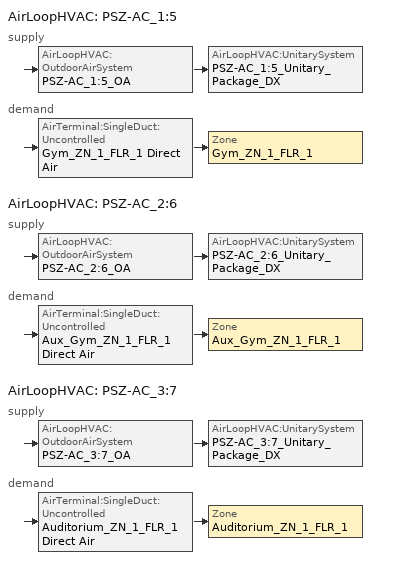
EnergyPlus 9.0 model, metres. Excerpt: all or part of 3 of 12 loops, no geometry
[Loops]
AirLoopHVAC 'PSZ-AC_1:5'
 supply: AirLoopHVAC:OutdoorAirSystem 'PSZ-AC_1:5_OA' > AirLoopHVAC:UnitarySystem 'PSZ-AC_1:5_Unitary_Package_DX'
 demand: AirTerminal:SingleDuct:Uncontrolled 'Gym_ZN_1_FLR_1 Direct Air' > Zone 'Gym_ZN_1_FLR_1'
AirLoopHVAC 'PSZ-AC_2:6'
 supply: AirLoopHVAC:OutdoorAirSystem 'PSZ-AC_2:6_OA' > AirLoopHVAC:UnitarySystem 'PSZ-AC_2:6_Unitary_Package_DX'
 demand: AirTerminal:SingleDuct:Uncontrolled 'Aux_Gym_ZN_1_FLR_1 Direct Air' > Zone 'Aux_Gym_ZN_1_FLR_1'
AirLoopHVAC 'PSZ-AC_3:7'
 supply: AirLoopHVAC:OutdoorAirSystem 'PSZ-AC_3:7_OA' > AirLoopHVAC:UnitarySystem 'PSZ-AC_3:7_Unitary_Package_DX'
 demand: AirTerminal:SingleDuct:Uncontrolled 'Auditorium_ZN_1_FLR_1 Direct Air' > Zone 'Auditorium_ZN_1_FLR_1'
[Sizing:Zone] Zone Cooling Design Supply Air Temperature Input Method=SupplyAirTemperature; Zone Cooling Design Supply Air Temperature {C}=12.8; Zone Heating Design Supply Air Temperature Input Method=SupplyAirTemperature; Zone Heating Design Supply Air Temperature {C}=40; Zone Cooling Design Supply Air Humidity Ratio {kgWater/kgDryAir}=0.0085; Zone Heating Design Supply Air Humidity Ratio {kgWater/kgDryAir}=0.008; Cooling Design Air Flow Method=DesignDay; Cooling Design Air Flow Rate {m3/s}=0; Cooling Minimum Air Flow {m3/s}=0; Cooling Minimum Air Flow Fraction=0; Heating Design Air Flow Method=DesignDay; Heating Design Air Flow Rate {m3/s}=0
Name | Design Specification Outdoor Air Object
Gym_ZN_1_FLR_1 | SZ DSOA Gym_ZN_1_FLR_1
Aux_Gym_ZN_1_FLR_1 | SZ DSOA Aux_Gym_ZN_1_FLR_1
Auditorium_ZN_1_FLR_1 | SZ DSOA Auditorium_ZN_1_FLR_1
[DesignSpecification:OutdoorAir]
Name | Outdoor Air Method | Outdoor Air Flow per Zone Floor Area {m3/s-m2} | Zone Outdoor Air Method | Outdoor Air Flow per Person {m3/s-person}
SZ DSOA Gym_ZN_1_FLR_1; SZ DSOA Aux_Gym_ZN_1_FLR_1 | Flow/Area | 0.00152391
SZ DSOA Auditorium_ZN_1_FLR_1 | Flow/Area | 0.00411454
CM DSOA Aux_Gym_ZN_1_FLR_1 |  | 0.00152391 | Sum | 0
CM DSOA Auditorium_ZN_1_FLR_1 |  | 0.000304781 | Sum | 0.0023596
[DesignSpecification:ZoneAirDistribution] Zone Air Distribution Effectiveness in Cooling Mode 1=1; Zone Air Distribution Effectiveness in Heating Mode 1=1
CM DSZAD Aux_Gym_ZN_1_FLR_1; CM DSZAD Auditorium_ZN_1_FLR_1
[Sizing:System] Type of Load to Size On=Sensible; Design Outdoor Air Flow Rate {m3/s}=AUTOSIZE; Central Heating Maximum System Air Flow Ratio=1; Preheat Design Temperature {C}=7; Preheat Design Humidity Ratio {kgWater/kgDryAir}=0.008; Precool Design Temperature {C}=12.8; Precool Design Humidity Ratio {kgWater/kgDryAir}=0.008; Central Cooling Design Supply Air Temperature {C}=12.8; Central Heating Design Supply Air Temperature {C}=40; Type of Zone Sum to Use=Coincident; 100% Outdoor Air in Cooling=No; 100% Outdoor Air in Heating=No; Central Cooling Design Supply Air Humidity Ratio {kgWater/kgDryAir}=0.0085; Central Heating Design Supply Air Humidity Ratio {kgWater/kgDryAir}=0.008; Cooling Supply Air Flow Rate Method=DesignDay; Cooling Supply Air Flow Rate {m3/s}=0; Heating Supply Air Flow Rate Method=DesignDay; Heating Supply Air Flow Rate {m3/s}=0; System Outdoor Air Method=ZoneSum; Zone Maximum Outdoor Air Fraction=1; Cooling Design Capacity Method=CoolingDesignCapacity; Cooling Design Capacity {W}=autosize; Heating Design Capacity Method=HeatingDesignCapacity; Heating Design Capacity {W}=autosize; Central Cooling Capacity Control Method=OnOff
PSZ-AC_1:5; PSZ-AC_2:6; PSZ-AC_3:7
[ZoneControl:Thermostat] Control Type Schedule=Dual Zone Control Type Sched
Name | Zone or ZoneList | Control 1
Gym_ZN_1_FLR_1 Thermostat | Gym_ZN_1_FLR_1 | Gym_ZN_1_FLR_1 DualSPSched
Aux_Gym_ZN_1_FLR_1 Thermostat | Aux_Gym_ZN_1_FLR_1 | Aux_Gym_ZN_1_FLR_1 DualSPSched
Auditorium_ZN_1_FLR_1 Thermostat | Auditorium_ZN_1_FLR_1 | Auditorium_ZN_1_FLR_1 DualSPSched
[ThermostatSetpoint:DualSetpoint] Heating Setpoint Temperature Schedule=HTGSETP_SCH_YES_OPTIMUM; Cooling Setpoint Temperature Schedule=CLGSETP_SCH_YES_OPTIMUM
Gym_ZN_1_FLR_1 DualSPSched; Aux_Gym_ZN_1_FLR_1 DualSPSched; Auditorium_ZN_1_FLR_1 DualSPSched
[AirTerminal:SingleDuct:Uncontrolled] Availability Schedule=ALWAYS_ON; Maximum Air Flow Rate {m3/s}=AUTOSIZE
Gym_ZN_1_FLR_1 Direct Air; Aux_Gym_ZN_1_FLR_1 Direct Air; Auditorium_ZN_1_FLR_1 Direct Air
[Zone equipment]
Gym_ZN_1_FLR_1: GYM_ZN_1_FLR_1 dummy Exhaust Fan, Gym_ZN_1_FLR_1 Direct Air
Aux_Gym_ZN_1_FLR_1: Aux_Gym_ZN_1_FLR_1 Direct Air
Auditorium_ZN_1_FLR_1: Auditorium_ZN_1_FLR_1 Direct Air
[Fan:SystemModel]
PSZ-AC_1:5_addAQ Fan; PSZ-AC_2:6_addAQ Fan: HVACOperationSchd, AUTOSIZE, Discrete, 1, 622.5, 0.895, 1, AUTOSIZE, TotalEfficiencyAndPressure, 0.58175, 622.5, 2, 0.66, 0.4, 1, 1
PSZ-AC_3:7_addAQ Fan: HVACOperationSchd, AUTOSIZE, Discrete, 1, 1018.41, 0.917, 1, AUTOSIZE, TotalEfficiencyAndPressure, 0.59605, 1018.41, 2, 0.66, 0.4, 1, 1
[Fan:ZoneExhaust]
GYM_ZN_1_FLR_1 dummy Exhaust Fan: Availability Schedule=Kitchen_Exhaust_SCH; Fan Total Efficiency=1; Pressure Rise {Pa}=1e-07; Maximum Flow Rate {m3/s}=2.29414
[Coil:Cooling:DX:MultiSpeed]
PSZ-AC_1:5_CoolC DXCoil: ALWAYS_ON, AirCooled, No, No, 10, 2, Electricity, 2, 37229.8, 0.70206, 3.39929, 2.21083, 0, PSZ-AC_CoolCLennoxStandard10Ton_TGA120S2B_CapFT, PSZ-AC_CoolCLennoxStandard10Ton_TGA120S2B_CapFF, PSZ-AC_CoolCLennoxStandard10Ton_TGA120S2B_EIRFT, PSZ-AC_CoolCLennoxStandard10Ton_TGA120S2B_EIRFFF, PSZ-AC_CoolCLennoxStandard10Ton_TGA120S2B_PLR, 0.2, 0.9, 74459.55, 0.70206, 3.39929, 3.31624, 0, PSZ-AC_CoolCLennoxStandard10Ton_TGA120S2B_CapFT, PSZ-AC_CoolCLennoxStandard10Ton_TGA120S2B_CapFF, PSZ-AC_CoolCLennoxStandard10Ton_TGA120S2B_EIRFT, PSZ-AC_CoolCLennoxStandard10Ton_TGA120S2B_EIRFFF, PSZ-AC_CoolCLennoxStandard10Ton_TGA120S2B_PLR, 0.2, 0.9
PSZ-AC_2:6_CoolC DXCoil: ALWAYS_ON, AirCooled, No, No, 10, 2, Electricity, 2, 29549, 0.72198, 3.73224, 1.88373, 0, PSZ-AC_CoolCLennoxStandard10Ton_TGA120S2B_CapFT, PSZ-AC_CoolCLennoxStandard10Ton_TGA120S2B_CapFF, PSZ-AC_CoolCLennoxStandard10Ton_TGA120S2B_EIRFT, PSZ-AC_CoolCLennoxStandard10Ton_TGA120S2B_EIRFFF, PSZ-AC_CoolCLennoxStandard10Ton_TGA120S2B_PLR, 0.2, 0.9, 59097.95, 0.72198, 3.73224, 2.82559, 0, PSZ-AC_CoolCLennoxStandard10Ton_TGA120S2B_CapFT, PSZ-AC_CoolCLennoxStandard10Ton_TGA120S2B_CapFF, PSZ-AC_CoolCLennoxStandard10Ton_TGA120S2B_EIRFT, PSZ-AC_CoolCLennoxStandard10Ton_TGA120S2B_EIRFFF, PSZ-AC_CoolCLennoxStandard10Ton_TGA120S2B_PLR, 0.2, 0.9
PSZ-AC_3:7_CoolC DXCoil: ALWAYS_ON, AirCooled, No, No, 10, 2, Electricity, 2, 46876.61, 0.69489, 3.39929, 2.71011, 0, PSZ-AC_CoolCLennoxStandard10Ton_TGA120S2B_CapFT, PSZ-AC_CoolCLennoxStandard10Ton_TGA120S2B_CapFF, PSZ-AC_CoolCLennoxStandard10Ton_TGA120S2B_EIRFT, PSZ-AC_CoolCLennoxStandard10Ton_TGA120S2B_EIRFFF, PSZ-AC_CoolCLennoxStandard10Ton_TGA120S2B_PLR, 0.2, 0.9, 93753.22, 0.69489, 3.39929, 4.06517, 0, PSZ-AC_CoolCLennoxStandard10Ton_TGA120S2B_CapFT, PSZ-AC_CoolCLennoxStandard10Ton_TGA120S2B_CapFF, PSZ-AC_CoolCLennoxStandard10Ton_TGA120S2B_EIRFT, PSZ-AC_CoolCLennoxStandard10Ton_TGA120S2B_EIRFFF, PSZ-AC_CoolCLennoxStandard10Ton_TGA120S2B_PLR, 0.2, 0.9
[Coil:Heating:Fuel] Availability Schedule=ALWAYS_ON; Fuel Type=NaturalGas; Burner Efficiency=0.8; Nominal Capacity {W}=AUTOSIZE
PSZ-AC_1:5_HeatC; PSZ-AC_2:6_HeatC; PSZ-AC_3:7_HeatC
[AirLoopHVAC:UnitarySystem] Control Type=Load; Dehumidification Control Type=None; Availability Schedule=ALWAYS_ON; Fan Placement=DrawThrough; Supply Air Fan Operating Mode Schedule=HVACOperationSchd; DX Heating Coil Sizing Ratio=1; Use DOAS DX Cooling Coil=No; Minimum Supply Air Temperature {C}=2; Latent Load Control=SensibleOnlyLoadControl; Cooling Supply Air Flow Rate Method=SupplyAirFlowRate; Cooling Supply Air Flow Rate {m3/s}=AUTOSIZE; Heating Supply Air Flow Rate Method=SupplyAirFlowRate; Heating Supply Air Flow Rate {m3/s}=AUTOSIZE; No Load Supply Air Flow Rate Method=SupplyAirFlowRate; No Load Supply Air Flow Rate {m3/s}=AUTOSIZE; Maximum Supply Air Temperature {C}=AUTOSIZE
Name | Controlling Zone or Thermostat Location | Supply Fan | Heating Coil | Cooling Coil | Design Specification Multispeed Object
PSZ-AC_1:5_Unitary_Package_DX | Gym_ZN_1_FLR_1 | PSZ-AC_1:5_addAQ Fan | PSZ-AC_1:5_HeatC | PSZ-AC_1:5_CoolC DXCoil | PSZ-AC_1:5_Unitary_Package_DX_Perf
PSZ-AC_2:6_Unitary_Package_DX | Aux_Gym_ZN_1_FLR_1 | PSZ-AC_2:6_addAQ Fan | PSZ-AC_2:6_HeatC | PSZ-AC_2:6_CoolC DXCoil | PSZ-AC_2:6_Unitary_Package_DX_Perf
PSZ-AC_3:7_Unitary_Package_DX | Auditorium_ZN_1_FLR_1 | PSZ-AC_3:7_addAQ Fan | PSZ-AC_3:7_HeatC | PSZ-AC_3:7_CoolC DXCoil | PSZ-AC_3:7_Unitary_Package_DX_Perf
[UnitarySystemPerformance:Multispeed]
PSZ-AC_1:5_Unitary_Package_DX_Perf; PSZ-AC_2:6_Unitary_Package_DX_Perf; PSZ-AC_3:7_Unitary_Package_DX_Perf: 2, 2, No, 0.66, 1, 0.66, 1, 1
[Controller:OutdoorAir] Maximum Outdoor Air Flow Rate {m3/s}=AUTOSIZE; Economizer Control Type=DifferentialDryBulb; Economizer Control Action Type=ModulateFlow; Lockout Type=LockoutWithHeating; Minimum Limit Type=FixedMinimum
Name | Minimum Outdoor Air Flow Rate {m3/s} | Minimum Outdoor Air Schedule | Mechanical Ventilation Controller | Minimum Outdoor Air Schedule Name,
PSZ-AC_1:5_OA_Controller | AUTOSIZE | MinOA_MotorizedDamper_Sched
PSZ-AC_2:6_OA_Controller | 0 | MinOA_MotorizedDamper_Sched | Aux Gym Vent Control
PSZ-AC_3:7_OA_Controller | 0 |  | Auditorium VentControl | MinOA_MotorizedDamper_Sched
[Controller:MechanicalVentilation] Demand Controlled Ventilation=Yes; System Outdoor Air Method=ZoneSum
Name | Availability Schedule | Zone 1 | Design Specification Outdoor Air Object | Design Specification Zone Air Distribution Object | Availability Schedule Name,
Aux Gym Vent Control | MinOA_Sched | Aux_Gym_ZN_1_FLR_1 | CM DSOA Aux_Gym_ZN_1_FLR_1 | CM DSZAD Aux_Gym_ZN_1_FLR_1
Auditorium VentControl |  | Auditorium_ZN_1_FLR_1 | CM DSOA Auditorium_ZN_1_FLR_1 | CM DSZAD Auditorium_ZN_1_FLR_1 | MinOA_Sched
[AirLoopHVAC] Design Supply Air Flow Rate {m3/s}=AUTOSIZE
PSZ-AC_1:5; PSZ-AC_2:6; PSZ-AC_3:7
[SetpointManager:SingleZone:Heating] Control Variable=Temperature; Minimum Supply Air Temperature {C}=10; Maximum Supply Air Temperature {C}=50
Name | Control Zone | Setpoint Node or NodeList
SupAirTemp MngrGym_ZN_1_FLR_1 - Htg | Gym_ZN_1_FLR_1 | PSZ-AC_1:5 Supply Equipment Outlet Node
SupAirTemp MngrAux_Gym_ZN_1_FLR_1 - Htg | Aux_Gym_ZN_1_FLR_1 | PSZ-AC_2:6 Supply Equipment Outlet Node
SupAirTemp MngrAuditorium_ZN_1_FLR_1 - Htg | Auditorium_ZN_1_FLR_1 | PSZ-AC_3:7 Supply Equipment Outlet Node
[SetpointManager:SingleZone:Cooling] Control Variable=Temperature; Minimum Supply Air Temperature {C}=10; Maximum Supply Air Temperature {C}=50
Name | Control Zone | Setpoint Node or NodeList
SupAirTemp MngrGym_ZN_1_FLR_1 - Clg | Gym_ZN_1_FLR_1 | PSZ-AC_1:5 Zone Equipment Inlet Node
SupAirTemp MngrAux_Gym_ZN_1_FLR_1 - Clg | Aux_Gym_ZN_1_FLR_1 | PSZ-AC_2:6 Zone Equipment Inlet Node
SupAirTemp MngrAuditorium_ZN_1_FLR_1 - Clg | Auditorium_ZN_1_FLR_1 | PSZ-AC_3:7 Zone Equipment Inlet Node
[SetpointManager:MixedAir] Control Variable=Temperature
Name | Setpoint Node or NodeList
PSZ-AC_1:5_CoolC SAT Manager | PSZ-AC_1:5_CoolC-PSZ-AC_1:5_HeatCNode
PSZ-AC_1:5_HeatC MixedAir Manager | PSZ-AC_1:5_HeatC-PSZ-AC_1:5 FanNode
PSZ-AC_1:5_OAMixed Air Temp Manager | PSZ-AC_1:5_OA-PSZ-AC_1:5_CoolCNode
PSZ-AC_2:6_CoolC SAT Manager | PSZ-AC_2:6_CoolC-PSZ-AC_2:6_HeatCNode
PSZ-AC_2:6_HeatC MixedAir Manager | PSZ-AC_2:6_HeatC-PSZ-AC_2:6 FanNode
PSZ-AC_2:6_OAMixed Air Temp Manager | PSZ-AC_2:6_OA-PSZ-AC_2:6_CoolCNode
PSZ-AC_3:7_CoolC SAT Manager | PSZ-AC_3:7_CoolC-PSZ-AC_3:7_HeatCNode
PSZ-AC_3:7_HeatC MixedAir Manager | PSZ-AC_3:7_HeatC-PSZ-AC_3:7 FanNode
PSZ-AC_3:7_OAMixed Air Temp Manager | PSZ-AC_3:7_OA-PSZ-AC_3:7_CoolCNode
[EnergyManagementSystem:Sensor]
Name | Output:Variable or Output:Meter Index Key | Output:Variable or Output:Meter
AUX_GYM_ZN_1_FLR_1_LSr | AUX_GYM_ZN_1_FLR_1 | Zone Lights Electric Power
AUX_GYM_ZN_1_FLR_1_OSr | AUX_GYM_ZN_1_FLR_1 | People Occupant Count
AUDITORIUM_ZN_1_FLR_1_LSr | AUDITORIUM_ZN_1_FLR_1 | Zone Lights Electric Power
AUDITORIUM_ZN_1_FLR_1_OSr | AUDITORIUM_ZN_1_FLR_1 | People Occupant Count
Gym_ZN_1_FLR_1_LSr | Gym_ZN_1_FLR_1 | Zone Lights Electric Power
Gym_ZN_1_FLR_1_OSr | Gym_ZN_1_FLR_1 | People Occupant Count
[EnergyManagementSystem:Actuator]
Name | Actuated Component Unique | Actuated Component Type | Actuated Component Control Type
cPOD1_ZN_1_FLR_1_LAr | Corridor_Pod_1_ZN_1_FLR_1_lights | Lights | Electric Power Level
cCL2_Pod_1_ZN_1_FLR_1_LAr | Corner_Class_2_Pod_1_ZN_1_FLR_1_lights | Lights | Electric Power Level
mCl2_Pod_1_ZN_1_FLR_1_LAr | Mult_Class_2_Pod_1_ZN_1_FLR_1_lights | Lights | Electric Power Level
cCL1_Pod_2_ZN_1_FLR_1_LAr | Corner_Class_1_Pod_2_ZN_1_FLR_1_lights | Lights | Electric Power Level
mCl1_Pod_2_ZN_1_FLR_1_LAr | Mult_Class_1_Pod_2_ZN_1_FLR_1_lights | Lights | Electric Power Level
cPOD2_ZN_1_FLR_1_LAr | Corridor_Pod_2_ZN_1_FLR_1_lights | Lights | Electric Power Level
cCL2_Pod_2_ZN_1_FLR_1_LAr | Corner_Class_2_Pod_2_ZN_1_FLR_1_lights | Lights | Electric Power Level
mCl2_Pod_2_ZN_1_FLR_1_LAr | Mult_Class_2_Pod_2_ZN_1_FLR_1_lights | Lights | Electric Power Level
cCL1_Pod_3_ZN_1_FLR_1_LAr | Corner_Class_1_Pod_3_ZN_1_FLR_1_lights | Lights | Electric Power Level
mCl1_Pod_3_ZN_1_FLR_1_LAr | Mult_Class_1_Pod_3_ZN_1_FLR_1_lights | Lights | Electric Power Level
cPOD3_ZN_1_FLR_1_LAr | Corridor_Pod_3_ZN_1_FLR_1_lights | Lights | Electric Power Level
cCL2_Pod_3_ZN_1_FLR_1_LAr | Corner_Class_2_Pod_3_ZN_1_FLR_1_lights | Lights | Electric Power Level
mCl2_Pod_3_ZN_1_FLR_1_LAr | Mult_Class_2_Pod_3_ZN_1_FLR_1_lights | Lights | Electric Power Level
AUX_GYM_ZN_1_FLR_1_LAr | AUX_GYM_ZN_1_FLR_1_lights | Lights | Electric Power Level
AUDITORIUM_ZN_1_FLR_1_LAr | AUDITORIUM_ZN_1_FLR_1_lights | Lights | Electric Power Level
Main_Corridor_ZN_1_FLR_1_LAr | Main_Corridor_ZN_1_FLR_1_lights | Lights | Electric Power Level
Lobby_ZN_1_FLR_1_LAr | Lobby_ZN_1_FLR_1_lights | Lights | Electric Power Level
Mech_ZN_1_FLR_1_LAr | Mech_ZN_1_FLR_1_lights | Lights | Electric Power Level
BATHROOMS_ZN_1_FLR_1_LAr | BATHROOMS_ZN_1_FLR_1_lights | Lights | Electric Power Level
Offices_ZN_1_FLR_1_LAr | Offices_ZN_1_FLR_1_lights | Lights | Electric Power Level
Gym_ZN_1_FLR_1_LAr | Gym_ZN_1_FLR_1_lights | Lights | Electric Power Level
Kitchen_ZN_1_FLR_1_LAr | Kitchen_ZN_1_FLR_1_lights | Lights | Electric Power Level
Cafeteria_ZN_1_FLR_1_LAr | Cafeteria_ZN_1_FLR_1_lights | Lights | Electric Power Level
cCL1_Pod_1_ZN_1_FLR_2_LAr | Corner_Class_1_Pod_1_ZN_1_FLR_2_lights | Lights | Electric Power Level
mCl1_Pod_1_ZN_1_FLR_2_LAr | Mult_Class_1_Pod_1_ZN_1_FLR_2_lights | Lights | Electric Power Level
cPOD1_ZN_1_FLR_2_LAr | Corridor_Pod_1_ZN_1_FLR_2_lights | Lights | Electric Power Level
cCL2_Pod_1_ZN_1_FLR_2_LAr | Corner_Class_2_Pod_1_ZN_1_FLR_2_lights | Lights | Electric Power Level
mCl2_Pod_1_ZN_1_FLR_2_LAr | Mult_Class_2_Pod_1_ZN_1_FLR_2_lights | Lights | Electric Power Level
cCL1_Pod_2_ZN_1_FLR_2_LAr | Corner_Class_1_Pod_2_ZN_1_FLR_2_lights | Lights | Electric Power Level
mCl1_Pod_2_ZN_1_FLR_2_LAr | Mult_Class_1_Pod_2_ZN_1_FLR_2_lights | Lights | Electric Power Level
cPOD2_ZN_1_FLR_2_LAr | Corridor_Pod_2_ZN_1_FLR_2_lights | Lights | Electric Power Level
cCL2_Pod_2_ZN_1_FLR_2_LAr | Corner_Class_2_Pod_2_ZN_1_FLR_2_lights | Lights | Electric Power Level
mCl2_Pod_2_ZN_1_FLR_2_LAr | Mult_Class_2_Pod_2_ZN_1_FLR_2_lights | Lights | Electric Power Level
cCL1_Pod_3_ZN_1_FLR_2_LAr | Corner_Class_1_Pod_3_ZN_1_FLR_2_lights | Lights | Electric Power Level
mCl1_Pod_3_ZN_1_FLR_2_LAr | Mult_Class_1_Pod_3_ZN_1_FLR_2_lights | Lights | Electric Power Level
cPOD3_ZN_1_FLR_2_LAr | Corridor_Pod_3_ZN_1_FLR_2_lights | Lights | Electric Power Level
cCL2_Pod_3_ZN_1_FLR_2_LAr | Corner_Class_2_Pod_3_ZN_1_FLR_2_lights | Lights | Electric Power Level
mCl2_Pod_3_ZN_1_FLR_2_LAr | Mult_Class_2_Pod_3_ZN_1_FLR_2_lights | Lights | Electric Power Level
Main_Corridor_ZN_1_FLR_2_LAr | Main_Corridor_ZN_1_FLR_2_lights | Lights | Electric Power Level
Lobby_ZN_1_FLR_2_LAr | Lobby_ZN_1_FLR_2_lights | Lights | Electric Power Level
Mech_ZN_1_FLR_2_LAr | Mech_ZN_1_FLR_2_lights | Lights | Electric Power Level
BATHROOMS_ZN_1_FLR_2_LAr | BATHROOMS_ZN_1_FLR_2_lights | Lights | Electric Power Level
Offices_ZN_1_FLR_2_LAr | Offices_ZN_1_FLR_2_lights | Lights | Electric Power Level
LMC_ZN_1_FLR_2_LAr | Library_Media_Center_ZN_1_FLR_2_lights | Lights | Electric Power Level
VAV_POD_1_MAX_OA_FRAC | VAV_POD_1 Max OA Fraction | Schedule:Constant | Schedule Value
VAV_POD_2_MAX_OA_FRAC | VAV_POD_2 Max OA Fraction | Schedule:Constant | Schedule Value
VAV_POD_3_MAX_OA_FRAC | VAV_POD_3 Max OA Fraction | Schedule:Constant | Schedule Value
VAV_OTHER_MAX_OA_FRAC | VAV_OTHER Max OA Fraction | Schedule:Constant | Schedule Value
[EnergyManagementSystem:InternalVariable] Internal Data Type=Zone Floor Area
Name | Internal Data Index Key
AUX_GYM_ZN_1_FLR_1_Area | AUX_GYM_ZN_1_FLR_1
AUDITORIUM_ZN_1_FLR_1_Area | AUDITORIUM_ZN_1_FLR_1
Gym_ZN_1_FLR_1_Area | Gym_ZN_1_FLR_1
[Schedule:Compact]
ALWAYS_ON: Through: 12/31, For: AllDays, Until: 24:00, 1
Dual Zone Control Type Sched: Through: 12/31, For: AllDays, Until: 24:00, 4
Kitchen_Exhaust_SCH: Through: 6/30, For: Weekdays SummerDesignDay WinterDesignDay, Until: 08:00, 0, Until: 17:00, 1, Until: 24:00, 0, For: WeekEnds Holidays AllOtherDays, Until: 24:00, 0, Through: 9/1, For: Weekdays SummerDesignDay WinterDesignDay, Until: 08:00, 0, Until: 17:00, 1, Until: 21:00, 1, Until: 24:00, 0, For: WeekEnds Holidays AllOtherDays, Until: 24:00, 0, Through: 12/31, For: Weekdays SummerDesignDay WinterDesignDay, Until: 08:00, 0, Until: 16:00, 1, Until: 21:00, 1, Until: 24:00, 0, For: WeekEnds Holidays AllOtherDays, Until: 24:00, 0
HVACOperationSchd: Through: 12/31, For: Weekdays SummerDesignDay WinterDesignDay, Until: 07:00, 0, Until: 21:00, 1, Until: 24:00, 0, For: WeekEnds Holidays AllOtherDays, Until: 24:00, 0
HTGSETP_SCH_YES_OPTIMUM: Through: 12/31, For: SummerDesignDay, Until: 24:00, 15.6, For: WinterDesignDay, Until: 24:00, 21, For: Weekdays, Until: 06:00, 15.6, Until: 07:00, 17.8, Until: 08:00, 20, Until: 21:00, 21, Until: 24:00, 15.6, For: WeekEnds Holidays AllOtherDays, Until: 24:00, 15.6
CLGSETP_SCH_YES_OPTIMUM: Through: 12/31, For: SummerDesignDay, Until: 24:00, 24, For: WinterDesignDay, Until: 24:00, 29.44, For: Weekdays, Until: 06:00, 29.44, Until: 07:00, 27.8, Until: 08:00, 25.6, Until: 21:00, 24, Until: 24:00, 29.44, For: WeekEnds Holidays AllOtherDays, Until: 24:00, 29.44
MinOA_Sched: Through: 12/31, For: Weekdays SummerDesignDay, Until: 24:00, 1, For: WeekEnds WinterDesignDay Holidays AllOtherDays, Until: 24:00, 1
MinOA_MotorizedDamper_Sched: Through: 12/31, For: Weekdays SummerDesignDay WinterDesignDay, Until: 08:00, 0, Until: 21:00, 1, Until: 24:00, 0, For: WeekEnds Holidays AllOtherDays, Until: 24:00, 0
[Schedule:Constant] Hourly Value=1
VAV_POD_1 Max OA Fraction; VAV_POD_2 Max OA Fraction; VAV_POD_3 Max OA Fraction; VAV_OTHER Max OA Fraction
[Curve:Quadratic]
Name | Coefficient1 Constant | Coefficient2 x | Coefficient3 x**2 | Minimum Value of x | Maximum Value of x
PSZ-AC_CoolCLennoxStandard10Ton_TGA120S2B_CapFF | 0.77136 | 0.34053 | -0.11088 | 0.75918 | 1.13877
PSZ-AC_CoolCLennoxStandard10Ton_TGA120S2B_EIRFFF | 1.2055 | -0.32953 | 0.12308 | 0.75918 | 1.13877
PSZ-AC_CoolCLennoxStandard10Ton_TGA120S2B_PLR | 0.771 | 0.229 | 0 | 0 | 1
[Curve:Biquadratic] Minimum Value of x=17; Maximum Value of x=22; Minimum Value of y=29; Maximum Value of y=46
Name | Coefficient1 Constant | Coefficient2 x | Coefficient3 x**2 | Coefficient4 y | Coefficient5 y**2 | Coefficient6 x*y
PSZ-AC_CoolCLennoxStandard10Ton_TGA120S2B_CapFT | 0.42415 | 0.04426 | -0.00042 | 0.00333 | -0.00008 | -0.00021
PSZ-AC_CoolCLennoxStandard10Ton_TGA120S2B_EIRFT | 1.23649 | -0.02431 | 0.00057 | -0.01434 | 0.00063 | -0.00038
